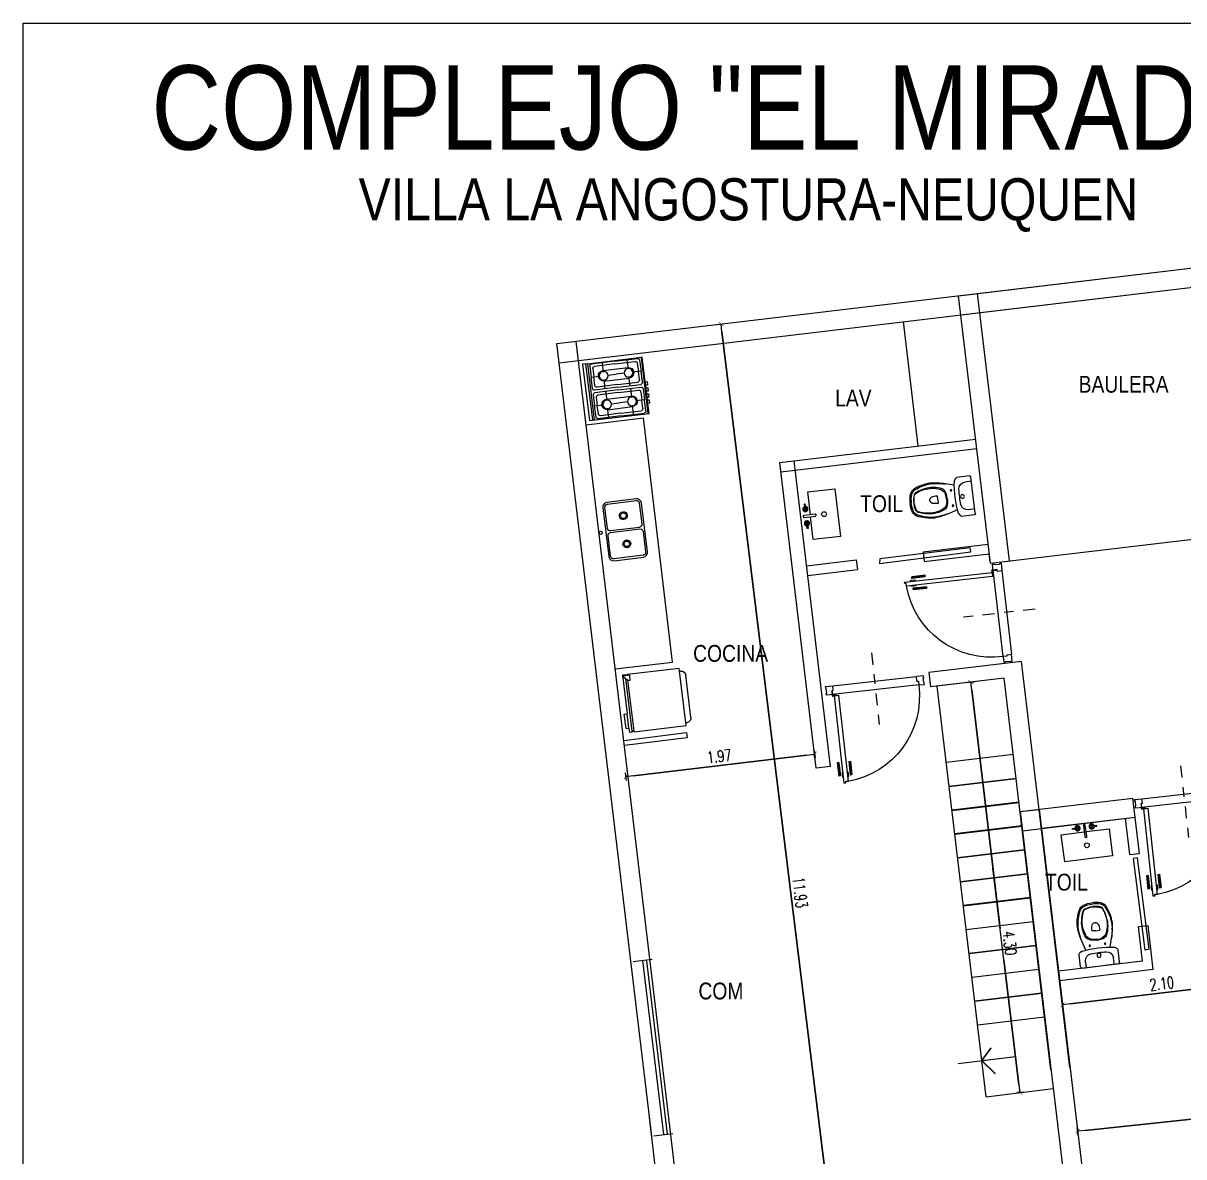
# Model space of a CAD drawing. Header units: millimetres. Extents: x 4525 to 9082, y 179 to 563.
# Drawn here: x 5369.83 to 5381.89, y 509.15 to 520.93 of the extents above; entities that cross this region are included whole.
import ezdxf

# ---------------------------------------------------------------- set-up
doc = ezdxf.new("R2010")
doc.units = ezdxf.units.MM
doc.header["$LTSCALE"] = 100
doc.linetypes.add('ACAD_ISO04W100', pattern=[30, 24, -3, 0, -3])
doc.linetypes.add('DASHDOT2', pattern=[0.5, 0.25, -0.125, 0, -0.125])
doc.layers.get('DEFPOINTS').update_dxf_attribs({"lineweight": 5})
for name, color, linetype, lineweight in [('000-Ejes', 251, 'ACAD_ISO04W100', 5), ('004-Carpinterias', 1, 'Continuous', 18), ('004-Carpinterias Puertas', 1, 'Continuous', 13), ('006-Cotas parciales', 7, 'Continuous', 5), ('A01-Barrido', 250, 'Continuous', 5), ('A01-Carpinterias', 1, 'Continuous', 18), ('EQ-cocinas', 24, 'Continuous', 18), ('HATCH MUROS', 251, 'Continuous', 9), ('SANIT', 12, 'Continuous', 13), ('SANIT-INT', 11, 'Continuous', 5)]:
    doc.layers.add(name, color=color, linetype=linetype, lineweight=lineweight)
doc.styles.add('AREAL', font='ARIALN.TTF')
doc.styles.add('COTAS', font='ROMANS.shx', dxfattribs={"width": 0.7})
doc.dimstyles.new('COTA40', dxfattribs={"dimscale": 0.4, "dimtxt": 0.3, "dimasz": 0.2, "dimexe": 0, "dimexo": 0, "dimgap": 0.09, "dimtad": 1, "dimzin": 0, "dimdsep": 46, "dimtxsty": 'COTAS', "dimblk1": 'COTA_N', "dimblk2": 'COTA_N', "dimsah": 1, "dimcen": 0.1, "dimclrd": 1, "dimclre": 8, "dimclrt": 5, "dimaunit": 1, "dimadec": 3, "dimazin": 0, "dimtfac": 1, "dimtix": 1, "dimtmove": 2, "dimatfit": 3, "dimldrblk": 'COTA_N', "dimfxl": 0, "dimtolj": 1, "dimtzin": 0, "dimarcsym": 0})

# ---------------------------------------------------------------- blocks, each defined once
blk = doc.blocks.new('COTA_N')
for p, q in [((-1, 0), (0, 0)), ((0, 0.5), (0, -0.5))]:
    blk.add_line(p, q)
at = {"const_width": 0.065}
blk.add_lwpolyline([(0.1414213562373163, 0.1414213562373021), (0.2828427124746327, 0.2828427124746187), (0, 0), (-0.1414213562373021, -0.1414213562373021), (-0.2828427124746185, -0.2828427124746185)], dxfattribs=at)
blk = doc.blocks.new('*D421')
at = {"layer": '006-Cotas parciales', "color": 1, "lineweight": -2, "ltscale": 100}
blk.add_line((5377.0923210315, 517.7223519707803), (5378.525015409745, 506.0388432577), dxfattribs=at)
at = {"layer": 'DEFPOINTS', "color": 0, "ltscale": 100}
for p in [(5377.082583938343, 517.801757191118), (5378.53475250291, 505.9594380373634), (5378.534752502906, 505.9594380373629)]:
    blk.add_point(p, dxfattribs=at)
at = {"layer": '006-Cotas parciales', "color": 1, "lineweight": -2, "ltscale": 100, "xscale": 0.08000000000000002, "yscale": 0.08000000000000002, "zscale": 0.08000000000000002}
for p, rotation in [((5377.082583938339, 517.8017571911175), 96.991013356885), ((5378.534752502906, 505.9594380373629), 276.991013356885)]:
    blk.add_blockref('COTA_N', p, dxfattribs=dict(at, rotation=rotation))
at = {"layer": '006-Cotas parciales', "color": 5, "ltscale": 100, "insert": (5377.903954485027, 511.8922821260321), "char_height": 0.12, "attachment_point": 5, "rotation": 276.991013356885, "style": 'COTAS'}
blk.add_mtext('\\A1;11.93', dxfattribs=at)
blk = doc.blocks.new('*D426')
at = {"layer": '006-Cotas parciales', "color": 1, "lineweight": -2, "ltscale": 100}
blk.add_line((5380.711196051468, 510.7350087830874), (5382.638733786767, 510.9651791460957), dxfattribs=at)
at = {"layer": 'DEFPOINTS', "color": 0, "ltscale": 100}
for p in [(5382.718169449665, 510.9746646856163), (5382.718169449665, 510.974664685616), (5380.63176038857, 510.7255232435674)]:
    blk.add_point(p, dxfattribs=at)
at = {"layer": '006-Cotas parciales', "color": 1, "lineweight": -2, "ltscale": 100, "xscale": 0.08000000000000002, "yscale": 0.08000000000000002, "zscale": 0.08000000000000002}
for p, rotation in [((5382.718169449665, 510.974664685616), 6.809536780306389), ((5380.63176038857, 510.7255232435671), 186.8095367803064)]:
    blk.add_blockref('COTA_N', p, dxfattribs=dict(at, rotation=rotation))
at = {"layer": '006-Cotas parciales', "color": 5, "ltscale": 100, "insert": (5381.663582271693, 510.9454167600688), "char_height": 0.12, "attachment_point": 5, "rotation": 6.809536780306389, "style": 'COTAS'}
blk.add_mtext('\\A1;2.10', dxfattribs=at)
blk = doc.blocks.new('INOD-MONACO-AP-PLANTA-CON-DPTO')
at = {"layer": 'SANIT'}
for p, q in [((-0.1875, 0), (0.1875, 0)), ((-0.2044999999999391, -0.01500000000010004), (-0.2044999999999391, -0.1421095426510419)), ((0.2044999999999391, -0.01500000000010004), (0.2044999999999391, -0.1421095426510419)), ((-0.1744726813707302, -0.1716958425374742), (-0.1971309899890912, -0.1561182553623439)), ((-0.1300043800614503, -0.1794738217547547), (-0.1559731098107022, -0.2704400000000078)), ((0.1269543567073015, -0.1798239402976378), (0.1519168901892272, -0.2704400000000078)), ((0.1744726813707302, -0.1716958425374742), (0.1971309899890912, -0.1561182553623439))]:
    blk.add_line(p, q, dxfattribs=at)
for points in [[(-0.103501688297797, -0.300088000144342, 0.02891968446601949), (-0.1109281098107431, -0.3100400000000718, 0.1569982379524856), (-0.1327081098107783, -0.4882399999999052, 0.07282937098922942), (-0.1049881098107335, -0.5872400000000653, 0.2043327168444823), (-0.08370310981069906, -0.6070400000000973, 0.08039211096279854), (-0.002028109810680689, -0.6223849999998947)], [(-0.002028109810680689, -0.2704400000000078, 0.1215239087016815), (-0.08521360647660003, -0.285907796123638, 0.06069296288012443)], [(-0.002028109810680689, -0.2704400000000078, -0.1215239087016815), (0.08115738685512497, -0.285907796123638, -0.06069296288012443)], [(0.09944546867643567, -0.300088000144342, -0.02891968446601949), (0.106871890189268, -0.3100400000000718, -0.1569982379524856), (0.1286518901893032, -0.4882399999999052, -0.07282937098922942), (0.1009318901892584, -0.5872400000000653, -0.2043327168444823), (0.07964689018933768, -0.6070400000000973, -0.08039211096279854), (-0.002028109810680689, -0.6223849999998947)], [(-0.1242130356785083, -0.6086133216533653, 0.1229684794302639), (-0.09120409791148631, -0.6341285035780402, 0.09256830714706141), (-0.002028109810680689, -0.6471950019015367, 0.0933757579531992)], [(0.1201568160571469, -0.6086133216533653, -0.1229684794302639), (0.08714787829001125, -0.6341285035780402, -0.09256830714707319), (-0.002028109810680689, -0.6471950019015367, -0.0933757579531992)]]:
    blk.add_lwpolyline(points, format="xyb", dxfattribs=at)
for centre, radius, start, end in [((-0.1894122838704106, -0.01665713351144404), 0.0167665418743097, 83.45096086134691, 131.9108305766657), ((0.1894122838704106, -0.01665713351144404), 0.0167665418743098, 48.0891694233343, 96.5490391386531), ((-0.1875, -0.01500000000010004), 0.017, 140.4696340946339, 180), ((0.1875, -0.01500000000010004), 0.017, 0, 39.53036590536615), ((-0.1875, -0.1421095426510419), 0.017, 180, 235.4914770123155), ((-0.1648416913816391, -0.1576871298261722), 0.017, 235.4914770123155, 261.4564352098724), ((0, 0.9395865384615263), 1.126586538461539, 261.4564352098724, 278.5435647901276), ((0.1648416913816391, -0.1576871298261722), 0.017, 278.5435647901276, 304.5085229876845), ((0.1875, -0.1421095426510419), 0.017, 304.5085229876845, 0), ((0.4075275888357055, -0.4210541899733471), 0.5832818114739858, 165.0356159295131, 174.6981765783248), ((-0.06088618921569378, -0.3361657372449827), 0.05583622369332557, 115.8293593564002, 139.7491744394574), ((0.05682996959421871, -0.3361657372449827), 0.05583622369332557, 40.25082556054257, 64.17064064354153), ((-0.4115838084383086, -0.421054189970846), 0.5832818114550833, 5.301823421596778, 14.96438407075713), ((0.1073526060433778, -0.4151784160972056), 0.2846906370738987, 170.2890878224414, 184.6109877135514), ((0.2447546701497458, -0.4063862926379898), 0.4223609615022964, 184.301406441026, 206.0710492915529), ((-0.2488108897711072, -0.4063862926379898), 0.4223609615022964, 333.9289507084471, 356.9788714067552), ((-0.1114088256647392, -0.4151784160972056), 0.2846906370738987, 357.2884526785306, 9.710912177558573), ((-0.0254115411762541, -0.5350569518809607), 0.1231757884083064, 207.5391003383246, 216.6671824553037), ((0.02135532155477904, -0.5350569518809607), 0.1231757884083064, 323.3328175446962, 332.4608996616754)]:
    blk.add_arc(centre, radius, start, end, dxfattribs=at)
at = {"layer": 'SANIT-INT'}
for p, q in [((-0.1449999999999818, 0), (-0.1449999999999818, -0.06721035199984726)), ((0.1449999999999818, 0), (0.1449999999999818, -0.06721035199984726)), ((0.001627289623570505, -0.3680216066654793), (-0.03416191527173851, -0.3692547744051353)), ((0.001627289623570505, -0.3680216066654793), (0.03741649451865214, -0.3692547744051353))]:
    blk.add_line(p, q, dxfattribs=at)
for points in [[(-0.1559731098107022, -0.2704400000000078, 0.05803092419500167), (-0.1851781098107494, -0.4288399999998092, 0.09976757165374839), (-0.141618109810679, -0.6070400000000973, 0.1552561087472014), (-0.09607810981071907, -0.6466399999999339, 0.09390614768995514), (-0.002028109810680689, -0.6604999999999563, 0.09390614768995514)], [(-0.002544760616729036, -0.2793350082599773, 0.08741993924799438), (-0.0603558251599452, -0.2860935117248573, 0.1215239087016731)], [(0.1519168901892272, -0.2704400000000078, -0.05803092419500167), (0.1811218901892744, -0.4288399999998092, -0.09976757165374839), (0.1375618901893176, -0.6070400000000973, -0.1552561087472014), (0.092021890189244, -0.6466399999999339, -0.09390614768995514), (-0.002028109810680689, -0.6604999999999563, -0.09390614768995514)], [(-0.00151145900474603, -0.2793350082599773, -0.08741993924799438), (0.05629960553858382, -0.2860935117248573, -0.1215239087016731)]]:
    blk.add_lwpolyline(points, format="xyb", dxfattribs=at)
for centre, radius in [((0, -0.1099999999999), 0.02), ((-0.08226310981069673, -0.2209399999999277), 0.007425), ((0.07820689018933535, -0.2209399999999277), 0.007425)]:
    blk.add_circle(centre, radius, dxfattribs=at)
for centre, radius, start, end in [((-0.07499999999993179, -0.06721035199984726), 0.07, 180, 265.7396957933601), ((0.07499999999993179, -0.06721035199984726), 0.07, 274.2603042066399, 0), ((0, 0.9395865384615263), 1.079586538461539, 265.7396957933601, 274.2603042066399), ((0.1616287280322695, -0.4484474151488484), 0.2931502825049992, 156.8405031906451, 172.9202841881469), ((-0.03579185374280769, -0.3584531164717646), 0.07641531973975386, 108.750848748993, 160.6658217317385), ((0.03173563412133262, -0.3584531164717646), 0.07641531973975386, 19.33417826826152, 71.24915125100704), ((-0.1656849476537445, -0.4484474151488484), 0.2931502825049992, 7.079715811853054, 23.15949680935488), ((0.2191847849261421, -0.443090789473672), 0.3498274803696287, 174.9531880705503, 203.9731690010456), ((0.1519459645833194, -0.3748136839224117), 0.1909408687625346, 179.8282416376988, 196.8592931275974), ((-0.03398958082505033, -0.3742562941686174), 0.005004487896337668, 91.97342649323774, 179.8282416376988), ((-0.01948018750738356, -0.4267639243512349), 0.01181590372073576, 196.8592931275974, 200.5908181662419), ((0.001841911266865282, -0.4187533737674585), 0.03459310321480315, 200.5908181662419, 269.6445247143764), ((0.001412667980162041, -0.4187533737674585), 0.03459310321480315, 270.3554752856236, 339.4091818337581), ((0.02273476675441088, -0.4267639243512349), 0.01181590372073576, 339.4091818337581, 343.1407068724026), ((-0.1486913853362921, -0.3748136839224117), 0.1909408687625346, 343.1407068724026, 0.1717583623011701), ((0.03724416007196396, -0.3742562941686174), 0.005004487896337668, 0.1717583623011701, 88.02657350676229), ((-0.2232410045475035, -0.443090789473672), 0.3498274803696287, 336.0268309989544, 5.046811929449674), ((-0.07113186132073679, -0.5721852203732851), 0.03210255661112169, 203.9731690010456, 250.166892305025), ((0.004545220515979054, -0.3623645321320055), 0.2551535416557778, 250.166892305025, 268.5518682901512), ((-0.00860144013745412, -0.3623645321320055), 0.2551535416557778, 271.4481317098488, 289.833107694975), ((0.06707564169937541, -0.5721852203732851), 0.03210255661112169, 289.833107694975, 336.0268309989544)]:
    blk.add_arc(centre, radius, start, end, dxfattribs=at)
blk = doc.blocks.new('*D456')
at = {"layer": '006-Cotas parciales', "color": 1, "lineweight": -2, "ltscale": 100}
blk.add_line((5380.868241255487, 509.420154738856), (5387.139662721385, 510.0871392856654), dxfattribs=at)
at = {"layer": 'DEFPOINTS', "color": 0, "ltscale": 100}
for p in [(5387.219214085194, 510.0955998126178), (5387.219214085194, 510.0955998126171), (5380.788689891679, 509.4116942119051)]:
    blk.add_point(p, dxfattribs=at)
at = {"layer": '006-Cotas parciales', "color": 1, "lineweight": -2, "ltscale": 100, "xscale": 0.08000000000000002, "yscale": 0.08000000000000002, "zscale": 0.08000000000000002}
for p, rotation in [((5387.219214085194, 510.0955998126171), 6.070758508099792), ((5380.788689891679, 509.4116942119044), 186.0707585080998)]:
    blk.add_blockref('COTA_N', p, dxfattribs=dict(at, rotation=rotation))
at = {"layer": '006-Cotas parciales', "color": 5, "ltscale": 100, "insert": (5383.993799356094, 509.8491086488302), "char_height": 0.12, "attachment_point": 5, "rotation": 6.070758508099791, "style": 'COTAS'}
blk.add_mtext('\\A1;6.47', dxfattribs=at)
blk = doc.blocks.new('PUERTA 1.04 0.90 PT')
at = {"layer": '000-Ejes', "linetype": 'DASHDOT2', "ltscale": 0.005}
blk.add_line((804.5839257300975, 1061.020194796287), (803.7390863906453, 1061.020194781595), dxfattribs=at)
at = {"layer": '004-Carpinterias', "color": 1, "linetype": 'Continuous'}
for p, q in [((803.485978812168, 1060.680680163877), (803.345978660941, 1060.680680163877)), ((803.345978660941, 1060.662680144459), (803.345978660941, 1060.680680163877)), ((803.4859788121685, 1060.662680144459), (803.485978812168, 1060.680680163877)), ((803.2659785910221, 1060.605680082911), (803.2659785910225, 1060.590680066712)), ((803.2809786072219, 1060.605680082911), (803.2659785910221, 1060.605680082911)), ((803.2659785910221, 1060.605680082911), (803.2659785910225, 1060.590680066712)), ((803.2809786072219, 1060.632680111914), (803.2809786072219, 1060.605680082911)), ((803.3309786447421, 1060.63268011203), (803.3309786447417, 1060.642680122837)), ((803.3789786965804, 1060.642680122778), (803.3309786448012, 1060.642680122837)), ((803.3309786447421, 1060.590680066709), (803.3309786447417, 1060.580680055901)), ((803.3789786965804, 1060.580680055961), (803.3309786448012, 1060.580680055901)), ((803.4859788121685, 1060.662680144459), (803.345978660941, 1060.662680144459)), ((803.345978660941, 1060.560680034287), (803.345978660941, 1060.542680014863)), ((803.4859788121685, 1060.560680034287), (803.345978660941, 1060.560680034287)), ((803.3789786965808, 1060.63268011209), (803.3789786965804, 1060.642680122897)), ((803.3789786965808, 1060.590680066657), (803.3789786965804, 1060.580680055842)), ((803.4859788121685, 1060.560680034287), (803.485978812168, 1060.542680014863)), ((803.485978812168, 1060.542680014863), (803.345978660941, 1060.542680014863))]:
    blk.add_line(p, q, dxfattribs=at)
at = {"layer": '004-Carpinterias', "linetype": 'Continuous'}
for p, q in [((803.2659785910225, 1060.590680066712), (804.1810281510955, 1060.590680066712)), ((804.1810281510955, 1060.632680111914), (803.2809786072223, 1060.632680111915))]:
    blk.add_line(p, q, dxfattribs=at)
at = {"layer": '004-Carpinterias', "ltscale": 0.01, "const_width": 0.02}
for points in [[(803.485978812168, 1060.671680154168), (803.345978660941, 1060.671680154168)], [(803.485978812168, 1060.551680024575), (803.345978660941, 1060.551680024575)]]:
    blk.add_lwpolyline(points, dxfattribs=at)
at = {"layer": 'A01-Barrido', "linetype": 'Continuous'}
for p, q in [((804.1969629700295, 1061.472709357166), (804.1960281944289, 1060.567680192956)), ((804.2860304961216, 1060.582680223823), (804.2869652720233, 1061.457709355702))]:
    blk.add_line(p, q, dxfattribs=at)
for points in [[(804.1810281510955, 1060.578270373851), (804.1810281510955, 1060.612680236461), (804.1860281513043, 1060.612680236461), (804.1860281513043, 1060.580180201324)], [(804.1935281594112, 1060.572680193217), (804.226028194548, 1060.572680193217), (804.226028194548, 1060.567680193009), (804.1916183319379, 1060.567680193009)]]:
    blk.add_lwpolyline(points, dxfattribs=at)
blk.add_circle((804.1860281513043, 1060.572680193217), 0.007500008106809762, dxfattribs=at)
blk.add_arc((804.1773431859738, 1060.574684875566), 0.898238779767937, 88.7484171780801, 176.2980942524262, dxfattribs=at)
at = {"layer": 'A01-Carpinterias', "linetype": 'Continuous'}
for p, q in [((804.1969629703945, 1061.472709360092), (804.1969629703942, 1061.532709315697)), ((804.1969629703942, 1061.532709315697), (804.2169629703942, 1061.532709315697)), ((804.2169629703942, 1061.527709315697), (804.2169629703942, 1061.532709315697)), ((804.2169629703942, 1061.527709315697), (804.2669652720231, 1061.527709315697)), ((804.2669652720231, 1061.532709315697), (804.2669652720231, 1061.527709315697)), ((804.2669652720231, 1061.532709315697), (804.286965272023, 1061.532709315697)), ((804.286965272023, 1061.532709315697), (804.2869652720233, 1061.457709355702)), ((804.2869652723446, 1061.532709330389), (804.286965272023, 1061.532709330389)), ((804.236962978116, 1061.472709372035), (804.1969629703945, 1061.472709360092)), ((804.236962978116, 1061.457709355701), (804.236962978116, 1061.472709372035)), ((804.236962978116, 1061.457709355701), (804.2869652720233, 1061.457709355702)), ((804.1810281510955, 1060.590680066712), (804.1810281510955, 1060.632680111914)), ((804.1960281944289, 1060.567680192949), (804.1960281944284, 1060.547680171387)), ((804.2360282018935, 1060.567680207487), (804.196028194548, 1060.567680193009)), ((804.2360282018935, 1060.582680223821), (804.2860282018935, 1060.582680223823)), ((804.2360282018935, 1060.582680223821), (804.2360282018935, 1060.567680207487)), ((804.2860281798569, 1060.507680263828), (804.2860282018935, 1060.582680223823)), ((804.1960281941715, 1060.547680171353), (804.1960281941717, 1060.507680263828)), ((804.1960281941715, 1060.547680171353), (804.1960281944284, 1060.547680171387)), ((804.1960281941717, 1060.507680263828), (804.2169629703942, 1060.507680263828)), ((804.1960281941717, 1060.507680160547), (804.206028194172, 1060.507680160547)), ((804.2169629703942, 1060.512680263828), (804.2169629703942, 1060.507680263828)), ((804.2169629703942, 1060.512680263828), (804.2669652720231, 1060.512680263828)), ((804.2669652720231, 1060.507680263828), (804.2669652720231, 1060.512680263828)), ((804.2669652720231, 1060.507680263828), (804.2860281798569, 1060.507680263828)), ((804.286030496123, 1060.507680175239), (804.2760304961214, 1060.507680175239))]:
    blk.add_line(p, q, dxfattribs=at)
blk = doc.blocks.new('MI PILETA 104EC')
at = {"layer": 'SANIT'}
for points in [[(-0.009999999999990905, 0.1035258468169786), (-0.009999999999990905, 0.4135258468170377, 0.414213562373095), (-0.03999999999996362, 0.4435258468170105), (-0.2549999999999955, 0.4435258468170105, 0.4142135623731034), (-0.2849999999999682, 0.4135258468170377), (-0.2849999999999682, 0.1035258468169786, 0.414213562373095), (-0.2549999999999955, 0.07352584681700591), (-0.03999999999996362, 0.07352584681700591, 0.414213562373095)], [(0.04000000000007731, 0.4435258468170105), (0.2549999999999955, 0.4435258468170105, -0.414213562373095), (0.2850000000000819, 0.4135258468169241), (0.2849999999999682, 0.1035258468169786, -0.414213562373095), (0.2549999999999955, 0.07352584681700591), (0.04000000000007731, 0.07352584681700591, -0.414213562373095), (0.009999999999990905, 0.1035258468169786), (0.009999999999990905, 0.4135258468169241, -0.414213562373095)]]:
    blk.add_lwpolyline(points, format="xyb", close=True, dxfattribs=at)
at = {"layer": 'SANIT-INT'}
blk.add_lwpolyline([(0.3050000000000637, 0.1035258468169786), (0.3050000000000637, 0.4135258468170377, 0.4142135623738675), (0.2549999999999955, 0.4635258468169923), (-0.2549999999999955, 0.4635258468169923, 0.4142135623738675), (-0.3050000000000637, 0.4135258468170377), (-0.3050000000000637, 0.1035258468169786, 0.4142135623732016), (-0.2549999999999955, 0.05352584681713779), (0.2550000000001091, 0.0535258468170241, 0.4142135623732016)], format="xyb", close=True, dxfattribs=at)
for centre, radius in [((-0.1474999999999227, 0.258525846817065), 0.0409911865168624), ((-0.1474999999999227, 0.258525846817065), 0.02896462872615757), ((0.1475000000000364, 0.2585258468169513), 0.0409911865168624), ((0.1475000000000364, 0.2585258468169513), 0.02896462872615757), ((0, 0), 0.017)]:
    blk.add_circle(centre, radius, dxfattribs=at)
blk = doc.blocks.new('Anaf1')
at = {"layer": 'SANIT', "linetype": 'ByBlock'}
for p, q in [((-0.2949999999999591, 0), (0.2950000000001864, 1.13686837721616e-13)), ((-0.2949999999999591, -0.04999999999995453), (-0.2949999999999591, 0)), ((0.2950000000001864, 1.13686837721616e-13), (0.2950000000001864, -0.6249999999998863)), ((-0.2949999999999591, -0.04999999999995453), (-0.2949999999999591, -0.6159999999999854)), ((-0.2860000000000582, -0.33299999999997), (-0.2860000000000582, -0.09199999999998454)), ((-0.2659999999999627, -0.07200000000000273), (-0.1499999999999773, -0.07200000000000273)), ((-0.03399999999999181, -0.07200000000000273), (-0.1499999999999773, -0.07200000000000273)), ((-0.01400000000001, -0.33299999999997), (-0.01400000000001, -0.09199999999998454)), ((0.01400000000001, -0.33299999999997), (0.01400000000001, -0.09199999999998454)), ((0.03399999999999181, -0.07200000000000273), (0.1499999999999773, -0.07200000000000273)), ((0.2660000000001901, -0.07199999999988904), (0.1499999999999773, -0.07200000000000273)), ((0.2860000000002856, -0.3329999999998563), (0.2860000000002856, -0.09199999999987085)), ((-0.2860000000000582, -0.33299999999997), (-0.2860000000000582, -0.5739999999999554)), ((-0.01400000000001, -0.33299999999997), (-0.01400000000001, -0.5739999999999554)), ((0.01400000000001, -0.33299999999997), (0.01400000000001, -0.5739999999999554)), ((0.2860000000002856, -0.3329999999998563), (0.2860000000002856, -0.5739999999998417)), ((-0.2659999999999627, -0.5940000000000509), (-0.1499999999999773, -0.5940000000000509)), ((-0.03399999999999181, -0.5940000000000509), (-0.1499999999999773, -0.5940000000000509)), ((0.03399999999999181, -0.5940000000000509), (0.1499999999999773, -0.5940000000000509)), ((0.2660000000001901, -0.5939999999999372), (0.1499999999999773, -0.5940000000000509)), ((-0.2949999999999591, -0.625), (-0.2949999999999591, -0.6159999999999854)), ((-0.03499999999996817, -0.625), (-0.2949999999999591, -0.625)), ((-0.03499999999996817, -0.625), (-0.03499999999996817, -0.6430000000000291)), ((-0.03499999999996817, -0.6430000000000291), (0.0009999999999763531, -0.6430000000000291)), ((0.0009999999999763531, -0.6430000000000291), (0.0009999999999763531, -0.625)), ((0.02800000000002001, -0.625), (0.0009999999999763531, -0.625)), ((0.02800000000002001, -0.625), (0.02800000000002001, -0.6430000000000291)), ((0.02800000000002001, -0.6430000000000291), (0.06399999999996453, -0.6430000000000291)), ((0.06399999999996453, -0.6430000000000291), (0.06399999999996453, -0.625)), ((0.09100000000000819, -0.625), (0.06399999999996453, -0.625)), ((0.09100000000000819, -0.625), (0.09100000000000819, -0.6430000000000291)), ((0.09100000000000819, -0.6430000000000291), (0.1269999999999527, -0.6430000000000291)), ((0.1269999999999527, -0.6430000000000291), (0.1269999999999527, -0.625)), ((0.1539999999999964, -0.625), (0.1269999999999527, -0.625)), ((0.1539999999999964, -0.625), (0.1539999999999964, -0.6430000000000291)), ((0.1539999999999964, -0.6430000000000291), (0.1900000000000546, -0.6430000000000291)), ((0.2950000000001864, -0.6249999999998863), (0.1900000000000546, -0.625)), ((0.1900000000000546, -0.6430000000000291), (0.1900000000000546, -0.625))]:
    blk.add_line(p, q, dxfattribs=at)
for centre in [(-0.1499999999999773, -0.2029999999999745), (0.1499999999999773, -0.2029999999999745), (-0.1499999999999773, -0.4629999999999654), (0.1499999999999773, -0.4629999999999654)]:
    blk.add_circle(centre, 0.046, dxfattribs=at)
for centre, start, end in [((-0.2659999999999627, -0.09199999999998454), 90, 180), ((-0.03399999999999181, -0.09199999999998454), 0, 90), ((0.03399999999999181, -0.09199999999998454), 90, 180), ((0.2660000000001901, -0.09199999999987085), 0, 90), ((-0.2659999999999627, -0.5739999999999554), 180, 270), ((-0.03399999999999181, -0.5739999999999554), 270, 0), ((0.03399999999999181, -0.5739999999999554), 180, 270), ((0.2660000000001901, -0.5739999999998417), 270, 0)]:
    blk.add_arc(centre, 0.02, start, end, dxfattribs=at)
at = {"layer": 'SANIT-INT'}
for p, q in [((-0.2949999999999591, -0.03200000000003911), (0.2950000000001864, -0.03199999999992542)), ((-0.2949999999999591, -0.04999999999995453), (0.2950000000001864, -0.04999999999984084)), ((-0.2580000000000382, -0.33299999999997), (-0.2580000000000382, -0.1200000000000045)), ((-0.2380000000000564, -0.1000000000000227), (-0.1499999999999773, -0.1000000000000227)), ((-0.1499999999999773, -0.07200000000000273), (-0.1499999999999773, -0.1634529552741242)), ((-0.06200000000001182, -0.1000000000000227), (-0.1499999999999773, -0.1000000000000227)), ((-0.04200000000003001, -0.33299999999997), (-0.04200000000003001, -0.1200000000000045)), ((0.04200000000003001, -0.33299999999997), (0.04200000000003001, -0.1200000000000045)), ((0.06200000000001182, -0.1000000000000227), (0.1499999999999773, -0.1000000000000227)), ((0.1499999999999773, -0.07200000000000273), (0.1499999999999773, -0.1634529552741242)), ((0.23700000000008, -0.1000000000000227), (0.1499999999999773, -0.1000000000000227)), ((0.2580000000002656, -0.3329999999998563), (0.2580000000002656, -0.1199999999998909)), ((-0.2860000000000582, -0.2029999999999745), (-0.1895470447259413, -0.2029999999999745)), ((-0.2050000000000409, -0.2029999999999745), (-0.2050000000000409, -0.4629999999999654)), ((-0.01400000000001, -0.2029999999999745), (-0.1104529552741269, -0.2029999999999745)), ((-0.09500000000002728, -0.2029999999999745), (-0.09500000000002728, -0.4629999999999654)), ((0.01400000000001, -0.2029999999999745), (0.1104529552741269, -0.2029999999999745)), ((0.09500000000002728, -0.2029999999999745), (0.09500000000002728, -0.4629999999999654)), ((0.2860000000002856, -0.2029999999998608), (0.1895470447259413, -0.2029999999999745)), ((0.2050000000000409, -0.2029999999999745), (0.2050000000000409, -0.4629999999999654)), ((-0.2580000000000382, -0.33299999999997), (-0.2580000000000382, -0.5460000000000491)), ((-0.1499999999999773, -0.2425470447258249), (-0.1499999999999773, -0.33299999999997)), ((-0.1499999999999773, -0.4234529552741151), (-0.1499999999999773, -0.33299999999997)), ((-0.04200000000003001, -0.33299999999997), (-0.04200000000003001, -0.5460000000000491)), ((0.04200000000003001, -0.33299999999997), (0.04200000000003001, -0.5460000000000491)), ((0.1499999999999773, -0.2425470447258249), (0.1499999999999773, -0.33299999999997)), ((0.1499999999999773, -0.4234529552741151), (0.1499999999999773, -0.33299999999997)), ((0.2580000000002656, -0.3329999999998563), (0.2580000000002656, -0.5459999999999354)), ((-0.2860000000000582, -0.4629999999999654), (-0.1895470447259413, -0.4629999999999654)), ((-0.01400000000001, -0.4629999999999654), (-0.1104529552741269, -0.4629999999999654)), ((0.01400000000001, -0.4629999999999654), (0.1104529552741269, -0.4629999999999654)), ((0.2860000000002856, -0.4629999999998518), (0.1895470447259413, -0.4629999999999654)), ((-0.2380000000000564, -0.5660000000000309), (-0.1499999999999773, -0.5660000000000309)), ((-0.1499999999999773, -0.5940000000000509), (-0.1499999999999773, -0.5025470447258158)), ((-0.06200000000001182, -0.5660000000000309), (-0.1499999999999773, -0.5660000000000309)), ((0.06200000000001182, -0.5660000000000309), (0.1499999999999773, -0.5660000000000309)), ((0.1499999999999773, -0.5940000000000509), (0.1499999999999773, -0.5025470447258158)), ((0.23700000000008, -0.5660000000000309), (0.1499999999999773, -0.5660000000000309)), ((0.2950000000001864, -0.6159999999998718), (-0.2949999999999591, -0.6159999999999854)), ((0.0009999999999763531, -0.625), (-0.03499999999996817, -0.625)), ((0.06399999999996453, -0.625), (0.02800000000002001, -0.625)), ((0.1269999999999527, -0.625), (0.09100000000000819, -0.625)), ((0.1900000000000546, -0.625), (0.1539999999999964, -0.625))]:
    blk.add_line(p, q, dxfattribs=at)
for centre, radius, start, end in [((-0.2380000000000564, -0.1200000000000045), 0.02, 90, 180), ((-0.06200000000001182, -0.1200000000000045), 0.02, 0, 90), ((0.06200000000001182, -0.1200000000000045), 0.02, 90, 180), ((0.2371434290697607, -0.1208743994770884), 0.02087489222549785, 2.400686010455708, 90.39367604510993), ((-0.1499999999999773, -0.2029999999999745), 0.055, 0, 180), ((0.1499999999999773, -0.2029999999999745), 0.055, 0, 180), ((-0.1499999999999773, -0.4629999999999654), 0.055, 180, 0), ((0.1499999999999773, -0.4629999999999654), 0.055, 180, 0), ((-0.2380000000000564, -0.5460000000000491), 0.02, 180, 270), ((-0.06200000000001182, -0.5460000000000491), 0.02, 270, 0), ((0.06200000000001182, -0.5460000000000491), 0.02, 180, 270), ((0.237143429069647, -0.5451256005227378), 0.02087489222558157, 269.6063239552093, 357.5993139895573)]:
    blk.add_arc(centre, radius, start, end, dxfattribs=at)
blk = doc.blocks.new('Hela1')
at = {"layer": 'SANIT'}
for p, q in [((-0.2200000000000015, 0), (0.2200000000000015, 0)), ((-0.2999999999999998, -0.6100000000000012), (-0.2999999999999998, -0.0600000000000005)), ((-0.2999999999999998, -0.0600000000000005), (-0.2700000000000022, -0.06000000000000227)), ((-0.2700000000000005, -0.0600000000000005), (-0.2700000000000005, -0.05000000000000071)), ((-0.2700000000000022, -0.06000000000000227), (0.2700000000000005, -0.0600000000000005)), ((0.2700000000000005, -0.05000000000000071), (0.2700000000000005, -0.0600000000000005)), ((0.2700000000000005, -0.06000000000000227), (0.2999999999999998, -0.0600000000000005)), ((0.2999999999999998, -0.0600000000000005), (0.2999999999999998, -0.6100000000000012)), ((-0.2999999999999998, -0.6100000000000012), (-0.2900000000000018, -0.6100000000000021)), ((-0.2900000000000018, -0.6300000000000008), (-0.2999999999999998, -0.6300000000000008)), ((-0.3000000000000016, -0.6300000000000008), (-0.2999999999999998, -0.660000000000001)), ((-0.2550000000000017, -0.6600000000000001), (-0.2999999999999998, -0.660000000000001)), ((-0.2900000000000018, -0.6100000000000021), (-0.2900000000000018, -0.6300000000000008)), ((-0.2550000000000017, -0.6900000000000013), (-0.2550000000000017, -0.6600000000000001)), ((-0.2550000000000017, -0.6900000000000004), (-0.1049999999999995, -0.6900000000000013)), ((-0.1049999999999995, -0.6900000000000022), (-0.1049999999999995, -0.6600000000000001)), ((0.2999999999999998, -0.660000000000001), (-0.1049999999999995, -0.6599999999999993)), ((0.2900000000000018, -0.6100000000000021), (0.2900000000000018, -0.6300000000000008)), ((0.2900000000000018, -0.6100000000000021), (0.2999999999999998, -0.6100000000000012)), ((0.2999999999999998, -0.6300000000000008), (0.2900000000000018, -0.6300000000000008)), ((0.2999999999999998, -0.6300000000000008), (0.2999999999999998, -0.660000000000001))]:
    blk.add_line(p, q, dxfattribs=at)
for centre, start, end in [((-0.2200000000000015, -0.05000000000000071), 89.99999999999979, 180), ((0.2200000000000015, -0.05000000000000071), 0, 89.99999999999974)]:
    blk.add_arc(centre, 0.05, start, end, dxfattribs=at)
at = {"layer": 'SANIT-INT'}
for p, q in [((0.2400000000000011, -0.6100000000000021), (0.2400000000000011, -0.5850000000000017)), ((0.2400000000000011, -0.5850000000000017), (0.2900000000000018, -0.5850000000000017)), ((0.2900000000000018, -0.5850000000000017), (0.2900000000000018, -0.6100000000000021)), ((-0.2900000000000018, -0.6100000000000021), (0.2400000000000011, -0.6100000000000021)), ((-0.2900000000000018, -0.6300000000000008), (0.2600000000000007, -0.6300000000000008)), ((-0.2550000000000017, -0.6600000000000001), (-0.1049999999999995, -0.6599999999999993)), ((0.2900000000000018, -0.6600000000000028), (0.2400000000000011, -0.6100000000000021)), ((0.2900000000000018, -0.6300000000000008), (0.2900000000000018, -0.6600000000000028))]:
    blk.add_line(p, q, dxfattribs=at)
blk = doc.blocks.new('*D485')
at = {"layer": '006-Cotas parciales', "color": 1, "lineweight": -2, "ltscale": 100}
blk.add_line((5376.173234852893, 513.1062523392104), (5377.975126009475, 513.3214781209666), dxfattribs=at)
at = {"layer": 'DEFPOINTS', "color": 0, "ltscale": 100}
for p in [(5378.054561365708, 513.330966228271), (5378.054561365708, 513.3309662282708), (5376.093799496661, 513.0967642319065)]:
    blk.add_point(p, dxfattribs=at)
at = {"layer": '006-Cotas parciales', "color": 1, "lineweight": -2, "ltscale": 100, "xscale": 0.08000000000000002, "yscale": 0.08000000000000002, "zscale": 0.08000000000000002}
for p, rotation in [((5378.054561365708, 513.3309662282708), 6.811388888830421), ((5376.093799496661, 513.0967642319063), 186.8113888888304)]:
    blk.add_blockref('COTA_N', p, dxfattribs=dict(at, rotation=rotation))
at = {"layer": '006-Cotas parciales', "color": 5, "ltscale": 100, "insert": (5377.06279470242, 513.3091876575675), "char_height": 0.12, "attachment_point": 5, "rotation": 6.81138888883042, "style": 'COTAS'}
blk.add_mtext('\\A1;1.97', dxfattribs=at)
blk = doc.blocks.new('*D493')
at = {"layer": '006-Cotas parciales', "color": 8, "lineweight": -2, "ltscale": 100}
for p, q in [((5379.6775183692, 514.0790064496916), (5379.678767695019, 514.0791555739721)), ((5380.18677624315, 509.8125717080407), (5380.188025568969, 509.8127208323211))]:
    blk.add_line(p, q, dxfattribs=at)
at = {"layer": '006-Cotas parciales', "color": 1, "lineweight": -2, "ltscale": 100}
for p, q in [((5379.688249491143, 513.9997194641589), (5379.984273120422, 511.5197077433654)), ((5380.178543772845, 509.8921569421344), (5380.023148484532, 511.1940196931313))]:
    blk.add_line(p, q, dxfattribs=at)
at = {"layer": 'DEFPOINTS', "color": 0, "ltscale": 100}
for p in [(5379.6775183692, 514.0790064496916), (5380.18677624315, 509.8125717080407), (5380.188025568969, 509.8127208323211)]:
    blk.add_point(p, dxfattribs=at)
at = {"layer": '006-Cotas parciales', "color": 1, "lineweight": -2, "ltscale": 100, "xscale": 0.08000000000000002, "yscale": 0.08000000000000002, "zscale": 0.08000000000000002}
for p, rotation in [((5379.678767695019, 514.0791555739721), 96.80683673132098), ((5380.188025568969, 509.8127208323211), 276.806836731321)]:
    blk.add_blockref('COTA_N', p, dxfattribs=dict(at, rotation=rotation))
at = {"layer": '006-Cotas parciales', "color": 5, "ltscale": 100, "insert": (5380.083490358665, 511.3663865094387), "char_height": 0.12, "attachment_point": 5, "rotation": 276.80683673132097, "style": 'COTAS'}
blk.add_mtext('\\A1;4.30', dxfattribs=at)

msp = doc.modelspace()

# ---------------------------------------------------------------- linework, layer by layer
at = {"layer": 'HATCH MUROS', "color": 4, "linetype": 'ByBlock', "ltscale": 100}
for p, q in [((5369.829516947051, 520.9290466674338), (5407.386818055351, 520.9290466674338)), ((5369.829516947051, 499.6366971983443), (5369.829516947051, 520.9290466674338))]:
    msp.add_line(p, q, dxfattribs=at)
at = {"layer": 'HATCH MUROS', "color": 0, "ltscale": 100}
for p, q in [((5379.551137826779, 518.0956470807557), (5386.911393155407, 518.973252251237)), ((5375.377226619322, 517.5979676867521), (5385.378474995623, 518.793112790308)), ((5379.574817233291, 517.8970538137319), (5386.93507256192, 518.7746589842131)), ((5375.400957696714, 517.3993805875593), (5385.402206073015, 518.5945256911152)), ((5379.882118308704, 515.3152780033165), (5379.549904888143, 518.0966010387156)), ((5380.080711579933, 515.3389574103307), (5379.748627817255, 518.1191949373206)), ((5379.132156749557, 516.5350643358856), (5378.977863857979, 517.8268194155603)), ((5376.53689881566, 509.5778791876614), (5375.576105564392, 517.6217336396071)), ((5376.36168578276, 509.358458153698), (5375.377518464907, 517.5980025621805)), ((5376.5785316707, 514.2882895883274), (5376.275302173502, 516.8269564011714)), ((5377.69235553863, 516.3633886051095), (5379.728733348592, 516.6061975748537)), ((5377.704215673012, 516.2640944077175), (5379.740573053928, 516.5069009415897)), ((5378.071838312595, 513.186321950272), (5377.69235553863, 516.3633886051095)), ((5378.220779605531, 513.2041121514687), (5377.84130049168, 516.3811481634889)), ((5379.882118308706, 515.3152780033167), (5386.019214085194, 516.0470388926756)), ((5379.183526350752, 515.4333975878517), (5379.858949678238, 515.5139321730776)), ((5377.971761969874, 515.288911992176), (5378.488449917903, 515.3505196505027)), ((5379.195366056087, 515.3341009545882), (5379.870789383574, 515.4146355398136)), ((5379.880806508284, 515.3306831515481), (5379.870789160195, 515.4146355131791)), ((5380.080711579933, 515.3389574103305), (5380.08057574377, 515.3400946438867)), ((5377.983622104255, 515.1896177947845), (5378.500289623239, 515.2512230172392)), ((5380.205763168164, 514.2926165249464), (5379.242793747225, 514.178147266985)), ((5380.709414909387, 510.0753920502282), (5380.205753181654, 514.2927001449325)), ((5380.025048052717, 514.120516919148), (5379.260583948419, 514.0292059740493)), ((5380.025048052716, 514.120516919148), (5379.329988685683, 514.0374959802355)), ((5380.406920044603, 510.9215868797108), (5380.025215522286, 514.1205369224479)), ((5379.839495996362, 509.7699906505975), (5379.33000499949, 514.0374979288283)), ((5380.11992912576, 513.3261633568231), (5379.424869758727, 513.2431424179106)), ((5378.220779605531, 513.2041121514687), (5378.071838312595, 513.186321950272)), ((5380.149579461085, 513.0779278685957), (5379.454520094052, 512.9949069296831)), ((5379.454520094052, 512.9949069296831), (5380.149579461086, 513.0779278685952)), ((5380.178970454001, 512.8318636202312), (5379.483911086968, 512.7488426813186)), ((5379.484170429377, 512.7466714414554), (5380.17922979641, 512.8296923803678)), ((5380.190481802619, 512.7336288711115), (5381.3622130301, 512.8733410601237)), ((5380.19057124522, 512.7347406690049), (5381.362046957679, 512.8747315390444)), ((5381.430876699372, 512.2984389517167), (5381.362046957679, 512.8747315390444)), ((5380.190352134004, 512.7347144853038), (5380.9886696095, 506.0511230145405)), ((5380.407009485327, 510.9226986773804), (5380.190571243344, 512.7347406687811)), ((5380.407049713218, 510.9205012655183), (5380.190611471236, 512.7325432569191)), ((5380.190700791318, 512.733654982382), (5380.38907507572, 512.757308278349)), ((5380.214161209131, 512.5350356040876), (5381.385931541561, 512.6747524558057)), ((5380.38893923349, 512.7584455627305), (5381.485861624892, 503.5749047230304)), ((5380.412615288377, 512.5602273308123), (5381.385727584679, 512.6764601309701)), ((5380.208361446917, 512.5857993718669), (5379.513302079884, 512.5027784329543)), ((5380.208401674808, 512.5836019600047), (5379.513342307775, 512.5005810210921)), ((5379.513561422293, 512.5006071930911), (5380.208620789326, 512.5836281320032)), ((5380.214397060297, 512.535063725966), (5380.412754482232, 512.5587150113251)), ((5381.331592045186, 512.286580848295), (5381.286649801247, 512.6628955029908)), ((5380.469194957062, 510.4002152778018), (5380.214202073259, 512.5350404765493)), ((5380.469324625677, 510.3991296636094), (5380.214331741874, 512.5339548623567)), ((5380.238011782242, 512.3375638836394), (5379.54295241521, 512.2545429447268)), ((5379.542952415209, 512.2545429447266), (5380.238011782242, 512.337563883639)), ((5380.238052010133, 512.3353664717774), (5379.542992643101, 512.2523455328649)), ((5379.5429926431, 512.2523455328646), (5380.238052010133, 512.3353664717768)), ((5379.572602750534, 512.0063074564994), (5380.267662117568, 512.0893283954115)), ((5379.572642978425, 512.0041100446372), (5380.267702345459, 512.0871309835495)), ((5379.602253085862, 511.7580719682726), (5380.297312452895, 511.841092907185)), ((5380.297312452895, 511.8410929071861), (5379.602253085863, 511.7580719682736)), ((5379.602253085861, 511.7580719682726), (5380.297312452893, 511.8410929071848)), ((5379.602293313753, 511.7558745564106), (5380.297352680786, 511.8388954953229)), ((5380.297352680786, 511.838895495324), (5379.602293313754, 511.7558745564115)), ((5379.602293313752, 511.7558745564106), (5380.297352680785, 511.8388954953227)), ((5379.631903421187, 511.509836480046), (5380.326962788221, 511.5928574189582)), ((5379.631943649078, 511.5076390681839), (5380.327003016112, 511.5906600070961)), ((5381.463836026316, 511.1792630169325), (5381.42099753832, 511.5379623030756)), ((5381.574988883065, 511.0918270835907), (5381.520288177201, 511.549821121282)), ((5379.661553756514, 511.2616009918193), (5380.356613123547, 511.3446219307314)), ((5379.661593984405, 511.2594035799572), (5380.356653351438, 511.3424245188693)), ((5376.16755778229, 511.1745021421283), (5376.366146172873, 511.1982224103893)), ((5379.69120409184, 511.0133655035926), (5380.386263458872, 511.0963864425046)), ((5379.691244319731, 511.0111680917306), (5380.386303686763, 511.0941890306426)), ((5380.510826518806, 510.0516717819675), (5380.406920044606, 510.921586879711)), ((5380.510956187421, 510.0505861677751), (5380.407049713221, 510.9205012655186)), ((5379.720854427165, 510.7651300153659), (5380.415913794199, 510.8481509542779)), ((5379.720854427166, 510.7651300153659), (5380.415913794199, 510.848150954278)), ((5379.720894655056, 510.7629326035038), (5380.41595402209, 510.8459535424158)), ((5379.720894655057, 510.7629326035038), (5380.41595402209, 510.8459535424159)), ((5379.750326851728, 510.5168732766971), (5380.445564129524, 510.5999154660512)), ((5379.839495996362, 509.7699906505975), (5380.534515135503, 509.855209001372)), ((5377.11485968285, 503.0528130824757), (5376.338310425079, 509.5541589194007)), ((5377.014844448619, 505.5764719105071), (5376.53689881566, 509.5778791876614)), ((5376.38379279951, 509.3641615682156), (5376.582381190094, 509.3878818364765))]:
    msp.add_line(p, q, dxfattribs=at)
at = {"layer": 'HATCH MUROS', "color": 0, "linetype": 'ByBlock', "ltscale": 100}
for p, q in [((5375.679537001759, 516.7557955963894), (5376.275302173502, 516.8269564011714)), ((5378.488449917903, 515.3505196505023), (5378.500289623239, 515.2512230172383)), ((5379.183526350751, 515.4333975878519), (5379.195366056087, 515.3341009545879)), ((5375.982766498958, 514.2171287835454), (5376.578531670702, 514.2882895883276)), ((5379.242793747225, 514.178147266985), (5379.260583948419, 514.0292059740491)), ((5376.071854780151, 513.471273037426), (5376.725125412494, 513.5556035121963)), ((5376.725125412494, 513.5556035121963), (5376.729504177052, 513.5001410563809)), ((5376.729504177052, 513.5001410563809), (5376.077705838971, 513.4222874044835)), ((5381.331592045186, 512.286580848295), (5381.430876699372, 512.2984389517167)), ((5381.420997538319, 511.5379623030756), (5381.5202881772, 511.5498211212819)), ((5381.463836026315, 511.1792630169325), (5380.590030474625, 511.0748901535715)), ((5381.574990555483, 511.0918272833516), (5380.601890608755, 510.975595958281))]:
    msp.add_line(p, q, dxfattribs=at)
at = {"layer": 'HATCH MUROS', "color": 1, "linetype": 'ByBlock', "ltscale": 100}
for p, q in [((5379.672086667619, 515.4747022952686), (5378.733986885181, 515.3616909210375)), ((5379.680456844486, 515.4328499954861), (5379.672086667619, 515.4747022952686)), ((5378.729801796748, 515.3114660213366), (5379.680456844486, 515.4328499954861)), ((5378.733986885181, 515.3616909210375), (5378.729801796748, 515.3114660213366)), ((5381.412280241299, 512.2531517095467), (5381.370427941517, 512.2447815326796)), ((5381.491811915666, 511.2941264849414), (5381.370427941517, 512.2447815326796)), ((5381.533664215449, 511.3024966618086), (5381.412280241299, 512.2531517095467)), ((5381.533664215449, 511.3024966618086), (5381.491811915666, 511.2941264849414))]:
    msp.add_line(p, q, dxfattribs=at)
at = {"layer": 'HATCH MUROS', "color": 2, "ltscale": 100}
for p, q in [((5380.142225667983, 510.1838155916267), (5379.908312527813, 512.1449147093845)), ((5379.794618033621, 510.1457586242803), (5379.890506655684, 510.2765564979243)), ((5379.794658261512, 510.1435612124182), (5379.890546883575, 510.2743590860622)), ((5380.142550176888, 510.1838543523934), (5379.546785005146, 510.1126935476109)), ((5379.931249189991, 510.0115868349756), (5379.794618033621, 510.1457586242803)), ((5379.931289417882, 510.0093894231135), (5379.794658261512, 510.1435612124182)), ((5380.142509948997, 510.1860517642555), (5379.795025780697, 510.1423445144782))]:
    msp.add_line(p, q, dxfattribs=at)
at = {"layer": 'HATCH MUROS', "color": 3, "ltscale": 100}
for p, q in [((5376.266851977582, 511.1863622762589), (5376.483086994798, 509.3760217023456)), ((5376.308371915423, 511.1829045600288), (5376.523615706295, 509.3808626293815))]:
    msp.add_line(p, q, dxfattribs=at)
at = {"layer": 'HATCH MUROS', "color": 6, "ltscale": 100}
for p, q in [((5380.510826518804, 510.0516717819672), (5380.406920044603, 510.9215868797107)), ((5380.510956187419, 510.0505861677747), (5380.407049713218, 510.9205012655182))]:
    msp.add_line(p, q, dxfattribs=at)
at = {"layer": 'SANIT', "ltscale": 0.01, "extrusion": (-0.001078889057676925, 0.009308501341690676, 0.9999560929366714)}
msp.add_line((5377.957437838889, 515.9310786121569, -9.37081637755851e-05), (5377.947504337892, 515.9299272833805, -9.37081637755851e-05), dxfattribs=at)
at = {"layer": 'SANIT', "ltscale": 0.01, "extrusion": (0.001078889048815462, -0.009308501342717752, 0.9999560929366714)}
for p, q in [((5377.947504337889, 515.9299272834005, -9.37081637755851e-05), (5377.956138924596, 515.8554292970612, -9.37081637755851e-05)), ((5377.966072425591, 515.8565806258412, -9.37081637755851e-05), (5377.957437838885, 515.9310786121823, -9.37081637755851e-05)), ((5378.060366867283, 515.8247270592747), (5377.946131605826, 515.8114867783124)), ((5377.948434162282, 515.7916206486252), (5378.062669423738, 515.8048609295829)), ((5377.956138924596, 515.8554292970612, -9.37081637755851e-05), (5377.966072425591, 515.8565806258412, -9.37081637755851e-05)), ((5377.968227345987, 515.7511321161837, -9.37081637755851e-05), (5377.978160846981, 515.7522834449637, -9.37081637755851e-05)), ((5377.976861932694, 515.6766341298462, -9.37081637755851e-05), (5377.968227345987, 515.7511321161837, -9.37081637755851e-05)), ((5377.978160846981, 515.7522834449637, -9.37081637755851e-05), (5377.98679543369, 515.6777854586253, -9.37081637755851e-05)), ((5377.98679543369, 515.6777854586253, -9.37081637755851e-05), (5377.976861932694, 515.6766341298462, -9.37081637755851e-05))]:
    msp.add_line(p, q, dxfattribs=at)
at = {"layer": 'SANIT', "ltscale": 0.01, "extrusion": (-0.009295019484049073, -0.001189458539916463, 0.9999560929366714)}
for p, q in [((5380.734216921412, 512.5586184448139, -9.37081637755851e-05), (5380.808607009465, 512.5681379435102, -9.37081637755851e-05)), ((5380.735486243637, 512.5486993308882, -9.37081637755851e-05), (5380.734216921412, 512.5586184448139, -9.37081637755851e-05)), ((5380.809876331691, 512.5582188295853, -9.37081637755851e-05), (5380.735486243637, 512.5486993308882, -9.37081637755851e-05)), ((5380.808607009465, 512.5681379435102, -9.37081637755851e-05), (5380.809876331691, 512.5582188295853, -9.37081637755851e-05)), ((5380.848857409378, 512.588410996738), (5380.863454614965, 512.4743411865825)), ((5380.883291971781, 512.4768797195684), (5380.86869476619, 512.5909495297249)), ((5380.987143220799, 512.5909847403816, -9.37081637755851e-05), (5380.912753132745, 512.5814652416861, -9.37081637755851e-05)), ((5380.912753132745, 512.5814652416861, -9.37081637755851e-05), (5380.91402245497, 512.5715461277603, -9.37081637755851e-05)), ((5380.91402245497, 512.5715461277603, -9.37081637755851e-05), (5380.988412543026, 512.5810656264557, -9.37081637755851e-05))]:
    msp.add_line(p, q, dxfattribs=at)
at = {"layer": 'SANIT', "ltscale": 0.01, "extrusion": (0.009295019482916738, 0.001189458548765092, 0.9999560929366714)}
msp.add_line((5380.988412543002, 512.5810656264514, -9.37081637755851e-05), (5380.987143220778, 512.5909847403782, -9.37081637755851e-05), dxfattribs=at)
at = {"layer": 'SANIT', "ltscale": 0.01, "extrusion": (0.001078889048815462, -0.009308501342717752, 0.9999560929366714)}
for centre, radius, start, end in [((5377.944152743218, 515.8332179247251, 1.000775269243069), 0.009999999999763531, 96.61157702443086, 186.6115770244618), ((5378.058387837342, 515.8464596516471, 1.000868973291722), 0.009999999999990905, 6.61157702047311, 96.61157702054555), ((5378.058387837342, 515.8464596516471, 1.000868973291715), 0.01000000000044565, 276.6115770244309, 6.611577024461812), ((5377.944152743217, 515.8332179247269, 1.00077526924307), 0.009999999999990905, 186.6115770270357, 276.6115770283612)]:
    msp.add_arc(centre, radius, start, end, dxfattribs=at)
at = {"layer": 'SANIT', "ltscale": 0.01, "extrusion": (-0.009295019484049073, -0.001189458539916463, 0.9999560929366714)}
for centre, radius, start, end in [((5380.626323797377, 512.5298265093867, -50.62498504136428), 0.009999999999990902, 97.29203617930585, 187.2920361806029), ((5380.626323797375, 512.5298265093858, -50.62498504136428), 0.009999999999763528, 7.292036176723455, 97.2920361767389), ((5380.640921243412, 512.4157567297319, -50.62489133731563), 0.01000000000044565, 187.2920361767235, 277.2920361767389), ((5380.640921243412, 512.4157567297319, -50.62489133731562), 0.009999999999990902, 277.2920361727568, 7.292036172845652)]:
    msp.add_arc(centre, radius, start, end, dxfattribs=at)
at = {"layer": 'SANIT-INT'}
for points in [[(5378.011667528128, 515.819082629313), (5377.9840355869, 516.0574870891933), (5378.265204033603, 516.0900755315333), (5378.322770472557, 515.5934004817209), (5378.041602025854, 515.560812039379), (5378.013970084583, 515.799216499624)], [(5380.877069074788, 512.5255085256074), (5381.115128244365, 512.5559723147157), (5381.151056499519, 512.2752110950348), (5380.655100803188, 512.2117449837833), (5380.619172548033, 512.4925062034652), (5380.857231717975, 512.5229699926213)]]:
    msp.add_lwpolyline(points, dxfattribs=at)
at = {"layer": 'SANIT-INT', "extrusion": (0.001078889052418525, -0.00930850133469896, 0.9999560929367421)}
msp.add_circle((5378.150272668053, 515.8571099042747, 1.000868996807189), 0.02499999999999998, dxfattribs=at)
at = {"layer": 'SANIT-INT', "extrusion": (-0.009295019475988018, -0.001189458543423956, 0.9999560929367421)}
msp.add_circle((5380.652661967003, 512.3240048608793, -50.62489129573578), 0.02499999999999998, dxfattribs=at)
at = {"layer": 'SANIT-INT', "extrusion": (0.001078889052418521, -0.00930850133469896, 0.9999560929367421)}
for centre, radius, start, end in [((5377.955385151944, 515.9100153540422, 1.00007251239167), 0.02749999999999998, 107.0872587205611, 86.13589532776953), ((5377.955385151944, 515.9100153540422, 1.00007251239167), 0.01749999999999998, 113.2131266230992, 260.0100274258281), ((5377.955385151944, 515.9100153540422, 1.00007251239167), 0.01749999999999998, 293.2131266237761, 80.01002742509161), ((5377.972654315307, 515.761026010047, 1.001478073124451), 0.02749999999999998, 287.087258721171, 266.1358953282927), ((5377.972654315307, 515.761026010047, 1.001478073124451), 0.01749999999999998, 113.2131266230992, 260.0100274258281), ((5377.972654315307, 515.761026010047, 1.001478073124451), 0.01749999999999998, 293.2131266237761, 80.01002742509161)]:
    msp.add_arc(centre, radius, start, end, dxfattribs=at)
at = {"layer": 'SANIT-INT', "extrusion": (-0.009295019475988018, -0.001189458543423952, 0.9999560929367421)}
for centre, radius, start, end in [((5380.554475457951, 512.5004695978669, -50.6242822194185), 0.02749999999999998, 197.7677178734837, 176.8163544805777), ((5380.554475457951, 512.5004695978669, -50.6242822194185), 0.01749999999999998, 23.89358577538379, 170.6904865781141), ((5380.554475457951, 512.5004695978669, -50.6242822194185), 0.01749999999999998, 203.8935857760607, 350.6904865773782), ((5380.703249206817, 512.5195069368723, -50.62568778015132), 0.02749999999999998, 17.76771787287492, 356.8163544800543), ((5380.703249206817, 512.5195069368723, -50.62568778015132), 0.01749999999999998, 23.89358577538379, 170.6904865781141), ((5380.703249206817, 512.5195069368723, -50.62568778015132), 0.01749999999999998, 203.8935857760607, 350.6904865773782)]:
    msp.add_arc(centre, radius, start, end, dxfattribs=at)

# ---------------------------------------------------------------- block references
at = {"layer": '004-Carpinterias', "ltscale": 0.01, "extrusion": (7.292490998716414e-18, 9.336501790303289e-19, -1), "zscale": -0.9999999999999999, "rotation": 82.7041835135988}
msp.add_blockref('INOD-MONACO-AP-PLANTA-CON-DPTO', (-5379.701756558487, 516.0232639201995), dxfattribs=at)
at = {"layer": '004-Carpinterias', "ltscale": 0.01, "extrusion": (9.336501790303312e-19, -7.292490998716414e-18, -1), "zscale": -0.9999999999999999, "rotation": 172.7041835136055}
msp.add_blockref('INOD-MONACO-AP-PLANTA-CON-DPTO', (-5381.024716794832, 511.1307804139632), dxfattribs=at)
at = {"layer": '004-Carpinterias Puertas', "xscale": -1}
for p, rotation in [((4462.174285835293, 1479.243646354951), 186.4197649694898), ((4411.34006870417, -400.731472389509), 276.2384537085388), ((4414.552968163207, -401.9058967259635), 276.2384537085388)]:
    msp.add_blockref('PUERTA 1.04 0.90 PT', p, dxfattribs=dict(at, rotation=rotation))
at = {"layer": 'EQ-cocinas', "xscale": -1, "rotation": 96.9512775280223}
msp.add_blockref('Anaf1', (5375.679325787153, 517.0905851171105), dxfattribs=at)
at = {"layer": 'EQ-cocinas', "extrusion": (-0.144830963749382, -0.01797514352397538, 0.9892931244857197), "rotation": 4.681928707514828e-06}
msp.add_blockref('MI PILETA 104EC', (150.4150816016, 5340.603222730238, -787.892765577706), dxfattribs=at)
at = {"layer": 'EQ-cocinas', "extrusion": (0.1448992509553184, 0.01741611086998557, 0.989293124485737), "xscale": -1, "rotation": 179.9999953184105}
msp.add_blockref('Hela1', (-131.3779308738101, -5341.850184658167, 787.9485930969653), dxfattribs=at)

# ---------------------------------------------------------------- texts
at = {"style": 'AREAL'}
for s, height, p in [('COMPLEJO "EL MIRADOR"', 0.875, (5371.163369752036, 519.6159021663641, -2.75)), ('VILLA LA ANGOSTURA-NEUQUEN', 0.4375, (5373.315355457242, 518.8795850226625, -1.375)), ('BAULERA', 0.1749559028437464, (5380.799310174133, 517.0884922564915, 1.148628596749272)), ('LAV', 0.1749559028437464, (5378.268386683597, 516.9457310846442, 1.148628596749272)), ('TOIL', 0.1749559028437464, (5378.528507796173, 515.8470327913369, -0.77)), ('COCINA', 0.1749559028437464, (5376.792442318838, 514.2907056005047, 1.148628596749272)), ('TOIL', 0.1749559028437464, (5380.449178366835, 511.9128391383516, -0.77)), ('COM', 0.1749559028437464, (5376.847558908373, 510.7814079523588, -0.77))]:
    msp.add_text(s, height=height, dxfattribs=at).set_placement(p)

# ---------------------------------------------------------------- dimensions: what is measured, and where the dimension line sits
at = {"layer": '006-Cotas parciales', "ltscale": 100}
for p1, p2, distance, picture, middle in [((5377.082583938343, 517.801757191118), (5378.53475250291, 505.9594380373634), -4.5761459465773e-12, '*D421', (5377.903954485027, 511.8922821260321)), ((5380.788689891679, 509.411694211905), (5387.219214085194, 510.0955998126178), -7.34930775069171e-13, '*D456', (5383.993799356094, 509.8491086488302))]:
    dim = msp.add_aligned_dim(p1=p1, p2=p2, distance=distance, dimstyle='COTA40', dxfattribs=at)
    dim.commit()
    dim.dimension.update_dxf_attribs({"geometry": picture, "text_midpoint": middle})
dim = msp.add_linear_dim(base=(5380.188025568969, 509.8127208323211), p1=(5379.677518369199, 514.0790064496916), p2=(5380.186776243149, 509.8125717080407), angle=276.8068367313209, dimstyle='COTA40', dxfattribs=at)
dim.commit()
dim.dimension.update_dxf_attribs({"geometry": '*D493', "text_midpoint": (5380.083490358665, 511.3663865094387), "dimtype": 161})
at = {"layer": '006-Cotas parciales', "color": 4, "ltscale": 100}
for p1, p2, distance, picture, middle in [((5376.09379949666, 513.0967642319065), (5378.054561365708, 513.3309662282711), -3.3865551493761733e-13, '*D485', (5377.06279470242, 513.3091876575675)), ((5380.63176038857, 510.7255232435675), (5382.718169449666, 510.9746646856163), -1.743613595368167e-13, '*D426', (5381.663582271693, 510.9454167600688))]:
    dim = msp.add_aligned_dim(p1=p1, p2=p2, distance=distance, dimstyle='COTA40', dxfattribs=at)
    dim.commit()
    dim.dimension.update_dxf_attribs({"geometry": picture, "text_midpoint": middle})

doc.saveas('drawing.dxf')
